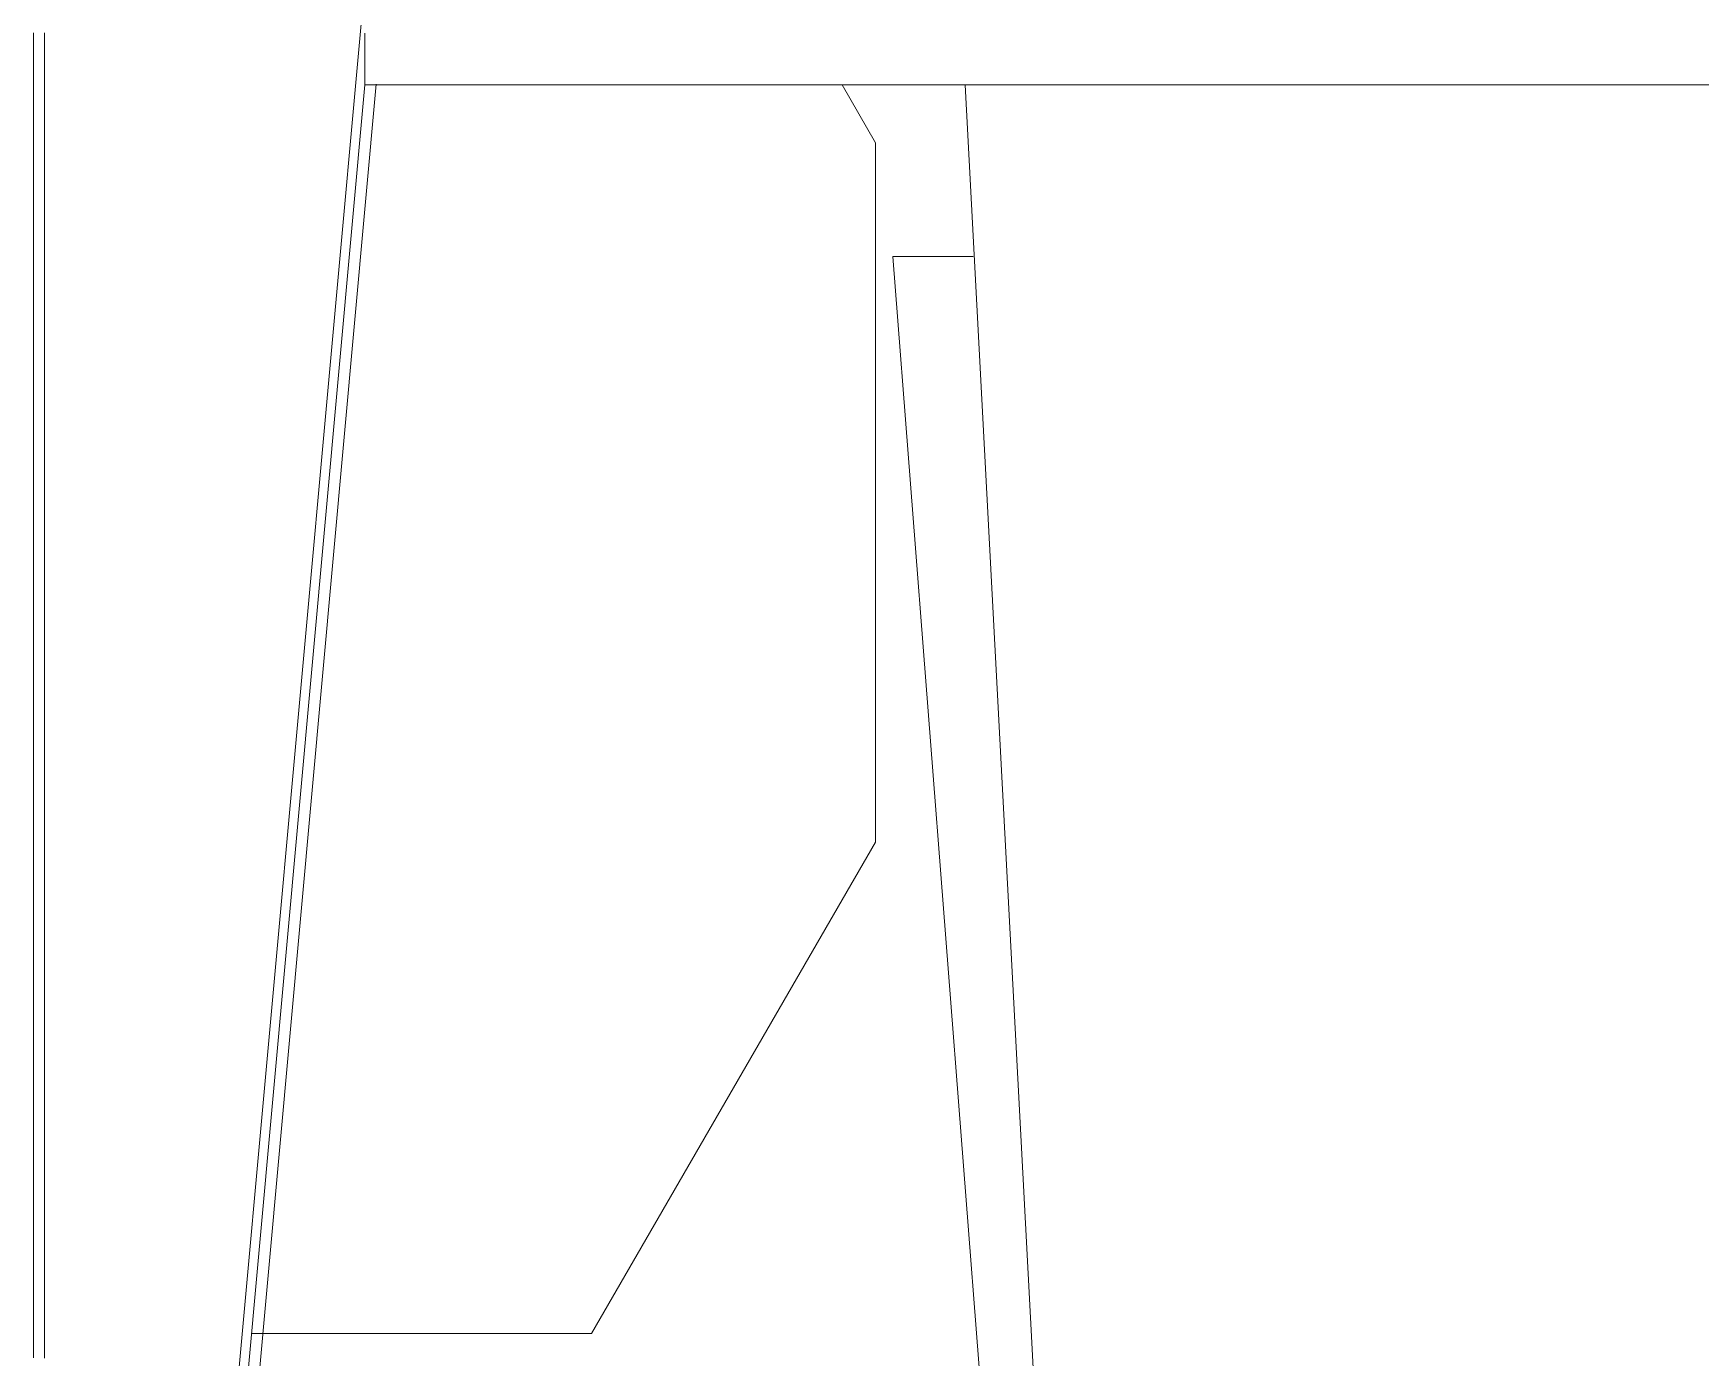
# Model space of a CAD drawing. Extents: x 65572 to 72871, y 30718 to 33858.
# Drawn here: x 67070.59 to 67075.61, y 32289.92 to 32293.91 of the extents above; entities that cross this region are included whole.
import ezdxf

# ---------------------------------------------------------------- set-up
doc = ezdxf.new("R2010")
doc.units = 0
doc.header["$LTSCALE"] = 0.5
doc.header["$MEASUREMENT"] = 0
doc.layers.add('Layout', color=154, linetype='CONTINUOUS', lineweight=5)

msp = doc.modelspace()

# ---------------------------------------------------------------- linework, layer by layer
at = {"layer": 'Layout', "linetype": 'ByBlock'}
for p, q in [((67070.585997, 32283.063442), (67071.586002, 32294.063496)), ((67071.586002, 32293.75496), (67070.585997, 32282.754906)), ((67071.620078, 32293.757581), (67070.620078, 32282.757581)), ((67071.586002, 32293.75496), (67096.613684, 32293.75496)), ((67073.125331, 32293.580362), (67073.024589, 32293.75496)), ((67073.757543, 32286.948725), (67073.395641, 32293.75496)), ((67073.125331, 32291.47299), (67073.125331, 32293.580362)), ((67073.678517, 32286.790672), (67073.178016, 32293.237914)), ((67073.178016, 32293.237914), (67073.419485, 32293.237914)), ((67073.125331, 32291.47299), (67072.269211, 32289.991244)), ((67071.243846, 32289.991244), (67072.269211, 32289.991244))]:
    msp.add_line(p, q, dxfattribs=at)
at = {"layer": 'Layout', "linetype": 'ByBlock', "flags": 128}
for points in [[(67070.585997, 32293.911884), (67070.585997, 32293.905753), (67070.585997, 32293.899621), (67070.585997, 32293.89349), (67070.585997, 32293.887358), (67070.585997, 32293.881227), (67070.585997, 32293.875095), (67070.585997, 32293.868964), (67070.585997, 32293.862832), (67070.585997, 32293.856701), (67070.585997, 32293.85057), (67070.585997, 32293.844438), (67070.585997, 32293.838307), (67070.585997, 32293.832175), (67070.585997, 32293.826044), (67070.585997, 32293.819912), (67070.585997, 32293.813781), (67070.585997, 32293.807649), (67070.585997, 32293.801518), (67070.585997, 32293.795386), (67070.585997, 32293.789255), (67070.585997, 32293.783123), (67070.585997, 32293.776992), (67070.585997, 32293.77086), (67070.585997, 32293.764729), (67070.585997, 32293.758597), (67070.585997, 32293.752466), (67070.585997, 32293.746334), (67070.585997, 32293.740203), (67070.585997, 32293.734071), (67070.585997, 32293.72794), (67070.585997, 32293.721808), (67070.585997, 32293.715677), (67070.585997, 32293.709545), (67070.585997, 32293.703414), (67070.585997, 32293.697282), (67070.585997, 32293.691151), (67070.585997, 32293.685019), (67070.585997, 32293.678888), (67070.585997, 32293.672756), (67070.585997, 32293.666625), (67070.585997, 32293.660493), (67070.585997, 32293.654362), (67070.585997, 32293.64823), (67070.585997, 32293.642099), (67070.585997, 32293.635967), (67070.585997, 32293.629836), (67070.585997, 32293.623704), (67070.585997, 32293.617573), (67070.585997, 32293.611441), (67070.585997, 32293.60531), (67070.585997, 32293.599178), (67070.585997, 32293.593047), (67070.585997, 32293.586915), (67070.585997, 32293.580784), (67070.585997, 32293.574652), (67070.585997, 32293.568521), (67070.585997, 32293.562389), (67070.585997, 32293.556258), (67070.585997, 32293.550126), (67070.585997, 32293.543995), (67070.585997, 32293.537863), (67070.585997, 32293.531732), (67070.585997, 32293.5256), (67070.585997, 32293.519469), (67070.585997, 32293.513338), (67070.585997, 32293.507206), (67070.585997, 32293.501075), (67070.585997, 32293.494943), (67070.585997, 32293.488812), (67070.585997, 32293.48268), (67070.585997, 32293.476549), (67070.585997, 32293.470417), (67070.585997, 32293.464286), (67070.585997, 32293.458154), (67070.585997, 32293.452023), (67070.585997, 32293.445891), (67070.585997, 32293.43976), (67070.585997, 32293.433628), (67070.585997, 32293.427497), (67070.585997, 32293.421365), (67070.585997, 32293.415234), (67070.585997, 32293.409102), (67070.585997, 32293.402971), (67070.585997, 32293.396839), (67070.585997, 32293.390708), (67070.585997, 32293.384576), (67070.585997, 32293.378445), (67070.585997, 32293.372313), (67070.585997, 32293.366182), (67070.585997, 32293.36005), (67070.585997, 32293.353919), (67070.585997, 32293.347787), (67070.585997, 32293.341656), (67070.585997, 32293.335524), (67070.585997, 32293.329393), (67070.585997, 32293.323261), (67070.585997, 32293.31713), (67070.585997, 32293.310998), (67070.585997, 32293.304867), (67070.585997, 32293.298735), (67070.585997, 32293.292604), (67070.585997, 32293.286472), (67070.585997, 32293.280341), (67070.585997, 32293.274209), (67070.585997, 32293.268078), (67070.585997, 32293.261946), (67070.585997, 32293.255815), (67070.585997, 32293.249683), (67070.585997, 32293.243552), (67070.585997, 32293.23742), (67070.585997, 32293.231289), (67070.585997, 32293.225157), (67070.585997, 32293.219026), (67070.585997, 32293.212894), (67070.585997, 32293.206763), (67070.585997, 32293.200631), (67070.585997, 32293.1945), (67070.585997, 32293.188368), (67070.585997, 32293.182237), (67070.585997, 32293.176106), (67070.585997, 32293.169974), (67070.585997, 32293.163843), (67070.585997, 32293.157711), (67070.585997, 32293.15158), (67070.585997, 32293.145448), (67070.585997, 32293.139317), (67070.585997, 32293.133185), (67070.585997, 32293.127054), (67070.585997, 32293.120922), (67070.585997, 32293.114791), (67070.585997, 32293.108659), (67070.585997, 32293.102528), (67070.585997, 32293.096396), (67070.585997, 32293.090265), (67070.585997, 32293.084133), (67070.585997, 32293.078002), (67070.585997, 32293.07187), (67070.585997, 32293.065739), (67070.585997, 32293.059607), (67070.585997, 32293.053476), (67070.585997, 32293.047344), (67070.585997, 32293.041213), (67070.585997, 32293.035081), (67070.585997, 32293.02895), (67070.585997, 32293.022818), (67070.585997, 32293.016687), (67070.585997, 32293.010555), (67070.585997, 32293.004424), (67070.585997, 32292.998292), (67070.585997, 32292.992161), (67070.585997, 32292.986029), (67070.585997, 32292.979898), (67070.585997, 32292.973766), (67070.585997, 32292.967635), (67070.585997, 32292.961503), (67070.585997, 32292.955372), (67070.585997, 32292.94924), (67070.585997, 32292.943109), (67070.585997, 32292.936977), (67070.585997, 32292.930846), (67070.585997, 32292.924714), (67070.585997, 32292.918583), (67070.585997, 32292.912451), (67070.585997, 32292.90632), (67070.585997, 32292.900188), (67070.585997, 32292.894057), (67070.585997, 32292.887925), (67070.585997, 32292.881794), (67070.585997, 32292.875662), (67070.585997, 32292.869531), (67070.585997, 32292.863399), (67070.585997, 32292.857268), (67070.585997, 32292.851136), (67070.585997, 32292.845005), (67070.585997, 32292.838874), (67070.585997, 32292.832742), (67070.585997, 32292.826611), (67070.585997, 32292.820479), (67070.585997, 32292.814348), (67070.585997, 32292.808216), (67070.585997, 32292.802085), (67070.585997, 32292.795953), (67070.585997, 32292.789822), (67070.585997, 32292.78369), (67070.585997, 32292.777559), (67070.585997, 32292.771427), (67070.585997, 32292.765296), (67070.585997, 32292.759164), (67070.585997, 32292.753033), (67070.585997, 32292.746901), (67070.585997, 32292.74077), (67070.585997, 32292.734638), (67070.585997, 32292.728507), (67070.585997, 32292.722375), (67070.585997, 32292.716244), (67070.585997, 32292.710112), (67070.585997, 32292.703981), (67070.585997, 32292.697849), (67070.585997, 32292.691718), (67070.585997, 32292.685586), (67070.585997, 32292.679455), (67070.585997, 32292.673323), (67070.585997, 32292.667192), (67070.585997, 32292.66106), (67070.585997, 32292.654929), (67070.585997, 32292.648797), (67070.585997, 32292.642666), (67070.585997, 32292.636534), (67070.585997, 32292.630403), (67070.585997, 32292.624271), (67070.585997, 32292.61814), (67070.585997, 32292.612008), (67070.585997, 32292.605877), (67070.585997, 32292.599745), (67070.585997, 32292.593614), (67070.585997, 32292.587482), (67070.585997, 32292.581351), (67070.585997, 32292.575219), (67070.585997, 32292.569088), (67070.585997, 32292.562956), (67070.585997, 32292.556825), (67070.585997, 32292.550693), (67070.585997, 32292.544562), (67070.585997, 32292.53843), (67070.585997, 32292.532299), (67070.585997, 32292.526167), (67070.585997, 32292.520036), (67070.585997, 32292.513904), (67070.585997, 32292.507773), (67070.585997, 32292.501641), (67070.585997, 32292.49551), (67070.585997, 32292.489379), (67070.585997, 32292.483247), (67070.585997, 32292.477116), (67070.585997, 32292.470984), (67070.585997, 32292.464853), (67070.585997, 32292.458721), (67070.585997, 32292.45259), (67070.585997, 32292.446458), (67070.585997, 32292.440327), (67070.585997, 32292.434195), (67070.585997, 32292.428064), (67070.585997, 32292.421932), (67070.585997, 32292.415801), (67070.585997, 32292.409669), (67070.585997, 32292.403538), (67070.585997, 32292.397406), (67070.585997, 32292.391275), (67070.585997, 32292.385143), (67070.585997, 32292.379012), (67070.585997, 32292.37288), (67070.585997, 32292.366749), (67070.585997, 32292.360617), (67070.585997, 32292.354486), (67070.585997, 32292.348354), (67070.585997, 32292.342223), (67070.585997, 32292.336091), (67070.585997, 32292.32996), (67070.585997, 32292.323828), (67070.585997, 32292.317697), (67070.585997, 32292.311565), (67070.585997, 32292.305434), (67070.585997, 32292.299302), (67070.585997, 32292.293171), (67070.585997, 32292.287039), (67070.585997, 32292.280908), (67070.585997, 32292.274776), (67070.585997, 32292.268645), (67070.585997, 32292.262513), (67070.585997, 32292.256382), (67070.585997, 32292.25025), (67070.585997, 32292.244119), (67070.585997, 32292.237987), (67070.585997, 32292.231856), (67070.585997, 32292.225724), (67070.585997, 32292.219593), (67070.585997, 32292.213461), (67070.585997, 32292.20733), (67070.585997, 32292.201198), (67070.585997, 32292.195067), (67070.585997, 32292.188935), (67070.585997, 32292.182804), (67070.585997, 32292.176672), (67070.585997, 32292.170541), (67070.585997, 32292.164409), (67070.585997, 32292.158278), (67070.585997, 32292.152147), (67070.585997, 32292.146015), (67070.585997, 32292.139884), (67070.585997, 32292.133752), (67070.585997, 32292.127621), (67070.585997, 32292.121489), (67070.585997, 32292.115358), (67070.585997, 32292.109226), (67070.585997, 32292.103095), (67070.585997, 32292.096963), (67070.585997, 32292.090832), (67070.585997, 32292.0847), (67070.585997, 32292.078876), (67070.585997, 32292.073052), (67070.585997, 32292.067228), (67070.585997, 32292.061404), (67070.585997, 32292.05558), (67070.585997, 32292.049756), (67070.585997, 32292.043932), (67070.585997, 32292.038108), (67070.585997, 32292.032284), (67070.585997, 32292.02646), (67070.585997, 32292.020636), (67070.585997, 32292.014812), (67070.585997, 32292.008988), (67070.585997, 32292.003164), (67070.585997, 32291.99734), (67070.585997, 32291.991516), (67070.585997, 32291.985692), (67070.585997, 32291.979868), (67070.585997, 32291.974044), (67070.585997, 32291.968219), (67070.585997, 32291.962395), (67070.585997, 32291.956571), (67070.585997, 32291.950747), (67070.585997, 32291.944923), (67070.585997, 32291.939099), (67070.585997, 32291.933275), (67070.585997, 32291.927451), (67070.585997, 32291.921627), (67070.585997, 32291.915803), (67070.585997, 32291.909979), (67070.585997, 32291.904155), (67070.585997, 32291.898331), (67070.585997, 32291.892507), (67070.585997, 32291.886683), (67070.585997, 32291.880859), (67070.585997, 32291.875035), (67070.585997, 32291.869211), (67070.585997, 32291.863387), (67070.585997, 32291.857563), (67070.585997, 32291.851739), (67070.585997, 32291.845915), (67070.585997, 32291.840091), (67070.585997, 32291.834267), (67070.585997, 32291.828443), (67070.585997, 32291.822619), (67070.585997, 32291.816795), (67070.585997, 32291.810971), (67070.585997, 32291.805147), (67070.585997, 32291.799323), (67070.585997, 32291.793498), (67070.585997, 32291.787674), (67070.585997, 32291.78185), (67070.585997, 32291.776026), (67070.585997, 32291.770202), (67070.585997, 32291.764378), (67070.585997, 32291.758554), (67070.585997, 32291.75273), (67070.585997, 32291.746906), (67070.585997, 32291.741082), (67070.585997, 32291.735258), (67070.585997, 32291.729434), (67070.585997, 32291.72361), (67070.585997, 32291.717786), (67070.585997, 32291.711962), (67070.585997, 32291.706138), (67070.585997, 32291.700314), (67070.585997, 32291.69449), (67070.585997, 32291.688666), (67070.585997, 32291.682842), (67070.585997, 32291.677018), (67070.585997, 32291.671194), (67070.585997, 32291.66537), (67070.585997, 32291.659546), (67070.585997, 32291.653722), (67070.585997, 32291.647898), (67070.585997, 32291.642074), (67070.585997, 32291.63625), (67070.585997, 32291.630426), (67070.585997, 32291.624602), (67070.585997, 32291.618778), (67070.585997, 32291.612953), (67070.585997, 32291.607129), (67070.585997, 32291.601305), (67070.585997, 32291.595481), (67070.585997, 32291.589657), (67070.585997, 32291.583833), (67070.585997, 32291.578009), (67070.585997, 32291.572185), (67070.585997, 32291.566361), (67070.585997, 32291.560537), (67070.585997, 32291.554713), (67070.585997, 32291.548889), (67070.585997, 32291.543065), (67070.585997, 32291.537241), (67070.585997, 32291.531417), (67070.585997, 32291.525593), (67070.585997, 32291.519769), (67070.585997, 32291.513945), (67070.585997, 32291.508121), (67070.585997, 32291.502297), (67070.585997, 32291.496473), (67070.585997, 32291.490649), (67070.585997, 32291.484825), (67070.585997, 32291.479001), (67070.585997, 32291.473177), (67070.585997, 32291.467353), (67070.585997, 32291.461529), (67070.585997, 32291.455705), (67070.585997, 32291.449881), (67070.585997, 32291.444057), (67070.585997, 32291.438233), (67070.585997, 32291.432408), (67070.585997, 32291.426584), (67070.585997, 32291.42076), (67070.585997, 32291.414936), (67070.585997, 32291.409112), (67070.585997, 32291.403288), (67070.585997, 32291.397464), (67070.585997, 32291.39164), (67070.585997, 32291.385816), (67070.585997, 32291.379992), (67070.585997, 32291.374168), (67070.585997, 32291.368344), (67070.585997, 32291.36252), (67070.585997, 32291.356696), (67070.585997, 32291.350872), (67070.585997, 32291.345048), (67070.585997, 32291.339224), (67070.585997, 32291.3334), (67070.585997, 32291.327576), (67070.585997, 32291.321752), (67070.585997, 32291.315928), (67070.585997, 32291.310104), (67070.585997, 32291.30428), (67070.585997, 32291.298456), (67070.585997, 32291.292632), (67070.585997, 32291.286808), (67070.585997, 32291.280984), (67070.585997, 32291.27516), (67070.585997, 32291.269336), (67070.585997, 32291.263512), (67070.585997, 32291.257688), (67070.585997, 32291.251863), (67070.585997, 32291.246039), (67070.585997, 32291.240215), (67070.585997, 32291.234391), (67070.585997, 32291.228567), (67070.585997, 32291.222743), (67070.585997, 32291.216919), (67070.585997, 32291.211095), (67070.585997, 32291.205271), (67070.585997, 32291.199447), (67070.585997, 32291.193623), (67070.585997, 32291.187799), (67070.585997, 32291.181975), (67070.585997, 32291.176151), (67070.585997, 32291.170327), (67070.585997, 32291.164503), (67070.585997, 32291.158679), (67070.585997, 32291.152855), (67070.585997, 32291.147031), (67070.585997, 32291.141207), (67070.585997, 32291.135383), (67070.585997, 32291.129559), (67070.585997, 32291.123735), (67070.585997, 32291.117911), (67070.585997, 32291.112087), (67070.585997, 32291.106263), (67070.585997, 32291.100439), (67070.585997, 32291.094615), (67070.585997, 32291.088791), (67070.585997, 32291.082967), (67070.585997, 32291.077143), (67070.585997, 32291.071318), (67070.585997, 32291.065494), (67070.585997, 32291.05967), (67070.585997, 32291.053846), (67070.585997, 32291.048022), (67070.585997, 32291.042198), (67070.585997, 32291.036374), (67070.585997, 32291.03055), (67070.585997, 32291.024726), (67070.585997, 32291.018902), (67070.585997, 32291.013078), (67070.585997, 32291.007254), (67070.585997, 32291.00143), (67070.585997, 32290.995606), (67070.585997, 32290.989782), (67070.585997, 32290.983958), (67070.585997, 32290.978134), (67070.585997, 32290.97231), (67070.585997, 32290.966486), (67070.585997, 32290.960662), (67070.585997, 32290.954838), (67070.585997, 32290.949014), (67070.585997, 32290.94319), (67070.585997, 32290.937366), (67070.585997, 32290.931542), (67070.585997, 32290.925718), (67070.585997, 32290.919894), (67070.585997, 32290.91407), (67070.585997, 32290.908246), (67070.585997, 32290.902422), (67070.585997, 32290.896598), (67070.585997, 32290.890773), (67070.585997, 32290.884949), (67070.585997, 32290.879125), (67070.585997, 32290.873301), (67070.585997, 32290.867477), (67070.585997, 32290.861653), (67070.585997, 32290.855829), (67070.585997, 32290.850005), (67070.585997, 32290.844181), (67070.585997, 32290.838357), (67070.585997, 32290.832533), (67070.585997, 32290.826709), (67070.585997, 32290.820885), (67070.585997, 32290.815061), (67070.585997, 32290.809237), (67070.585997, 32290.803413), (67070.585997, 32290.797589), (67070.585997, 32290.791765), (67070.585997, 32290.785941), (67070.585997, 32290.780117), (67070.585997, 32290.774293), (67070.585997, 32290.768469), (67070.585997, 32290.762645), (67070.585997, 32290.756821), (67070.585997, 32290.750997), (67070.585997, 32290.745173), (67070.585997, 32290.739349), (67070.585997, 32290.733525), (67070.585997, 32290.727701), (67070.585997, 32290.721877), (67070.585997, 32290.716053), (67070.585997, 32290.710228), (67070.585997, 32290.704404), (67070.585997, 32290.69858), (67070.585997, 32290.692756), (67070.585997, 32290.686932), (67070.585997, 32290.681108), (67070.585997, 32290.675284), (67070.585997, 32290.66946), (67070.585997, 32290.663636), (67070.585997, 32290.657812), (67070.585997, 32290.651988), (67070.585997, 32290.646164), (67070.585997, 32290.64034), (67070.585997, 32290.634516), (67070.585997, 32290.628692), (67070.585997, 32290.622868), (67070.585997, 32290.617044), (67070.585997, 32290.61122), (67070.585997, 32290.605396), (67070.585997, 32290.599572), (67070.585997, 32290.593748), (67070.585997, 32290.587924), (67070.585997, 32290.5821), (67070.585997, 32290.576276), (67070.585997, 32290.570452), (67070.585997, 32290.564628), (67070.585997, 32290.558804), (67070.585997, 32290.55298), (67070.585997, 32290.547156), (67070.585997, 32290.541332), (67070.585997, 32290.535507), (67070.585997, 32290.529683), (67070.585997, 32290.523859), (67070.585997, 32290.518035), (67070.585997, 32290.512211), (67070.585997, 32290.506387), (67070.585997, 32290.500563), (67070.585997, 32290.494739), (67070.585997, 32290.488915), (67070.585997, 32290.483091), (67070.585997, 32290.477267), (67070.585997, 32290.471443), (67070.585997, 32290.465619), (67070.585997, 32290.459795), (67070.585997, 32290.453971), (67070.585997, 32290.448147), (67070.585997, 32290.442323), (67070.585997, 32290.436499), (67070.585997, 32290.430675), (67070.585997, 32290.424851), (67070.585997, 32290.419027), (67070.585997, 32290.413203), (67070.585997, 32290.407379), (67070.585997, 32290.401555), (67070.585997, 32290.395731), (67070.585997, 32290.389907), (67070.585997, 32290.384083), (67070.585997, 32290.378259), (67070.585997, 32290.372435), (67070.585997, 32290.366611), (67070.585997, 32290.360787), (67070.585997, 32290.354962), (67070.585997, 32290.349138), (67070.585997, 32290.343314), (67070.585997, 32290.33749), (67070.585997, 32290.331666), (67070.585997, 32290.325842), (67070.585997, 32290.320018), (67070.585997, 32290.314194), (67070.585997, 32290.30837), (67070.585997, 32290.302546), (67070.585997, 32290.296722), (67070.585997, 32290.290898), (67070.585997, 32290.285074), (67070.585997, 32290.27925), (67070.585997, 32290.273426), (67070.585997, 32290.267602), (67070.585997, 32290.261778), (67070.585997, 32290.255954), (67070.585997, 32290.25013), (67070.585997, 32290.244306), (67070.585997, 32290.238482), (67070.585997, 32290.232658), (67070.585997, 32290.226834), (67070.585997, 32290.22101), (67070.585997, 32290.215186), (67070.585997, 32290.209362), (67070.585997, 32290.203538), (67070.585997, 32290.197714), (67070.585997, 32290.19189), (67070.585997, 32290.186066), (67070.585997, 32290.180242), (67070.585997, 32290.174417), (67070.585997, 32290.168593), (67070.585997, 32290.162769), (67070.585997, 32290.156945), (67070.585997, 32290.151121), (67070.585997, 32290.145297), (67070.585997, 32290.139473), (67070.585997, 32290.133649), (67070.585997, 32290.127825), (67070.585997, 32290.122001), (67070.585997, 32290.116177), (67070.585997, 32290.110353), (67070.585997, 32290.104529), (67070.585997, 32290.098705), (67070.585997, 32290.092881), (67070.585997, 32290.087057), (67070.585997, 32290.081233), (67070.585997, 32290.075409), (67070.585997, 32290.069585), (67070.585997, 32290.063761), (67070.585997, 32290.057937), (67070.585997, 32290.052113), (67070.585997, 32290.046289), (67070.585997, 32290.040465), (67070.585997, 32290.034641), (67070.585997, 32290.028817), (67070.585997, 32290.022993), (67070.585997, 32290.017169), (67070.585997, 32290.011345), (67070.585997, 32290.005521), (67070.585997, 32289.999697), (67070.585997, 32289.993872), (67070.585997, 32289.988048), (67070.585997, 32289.982224), (67070.585997, 32289.9764), (67070.585997, 32289.970576), (67070.585997, 32289.964752), (67070.585997, 32289.958928), (67070.585997, 32289.953104), (67070.585997, 32289.94728), (67070.585997, 32289.941456), (67070.585997, 32289.935632), (67070.585997, 32289.929808), (67070.585997, 32289.923984), (67070.585997, 32289.91816)], [(67071.586002, 32293.911215), (67071.586002, 32293.907932), (67071.586002, 32293.904648), (67071.586002, 32293.901365), (67071.586002, 32293.898082), (67071.586002, 32293.894798), (67071.586002, 32293.891515), (67071.586002, 32293.888232), (67071.586002, 32293.884948), (67071.586002, 32293.881665), (67071.586002, 32293.878382), (67071.586002, 32293.875098), (67071.586002, 32293.871815), (67071.586002, 32293.868532), (67071.586002, 32293.865248), (67071.586002, 32293.861965), (67071.586002, 32293.858682), (67071.586002, 32293.855398), (67071.586002, 32293.852826), (67071.586002, 32293.850788), (67071.586002, 32293.84875), (67071.586002, 32293.846712), (67071.586002, 32293.844673), (67071.586002, 32293.842635), (67071.586002, 32293.840597), (67071.586002, 32293.838559), (67071.586002, 32293.83652), (67071.586002, 32293.834482), (67071.586002, 32293.832444), (67071.586002, 32293.830406), (67071.586002, 32293.828367), (67071.586002, 32293.826329), (67071.586002, 32293.824291), (67071.586002, 32293.822253), (67071.586002, 32293.820214), (67071.586002, 32293.818176), (67071.586002, 32293.816138), (67071.586002, 32293.8141), (67071.586002, 32293.812061), (67071.586002, 32293.810023), (67071.586002, 32293.807985), (67071.586002, 32293.805947), (67071.586002, 32293.803908), (67071.586002, 32293.80187), (67071.586002, 32293.799832), (67071.586002, 32293.797794), (67071.586002, 32293.795755), (67071.586002, 32293.793717), (67071.586002, 32293.791679), (67071.586002, 32293.789641), (67071.586002, 32293.787602), (67071.586002, 32293.785564), (67071.586002, 32293.783526), (67071.586002, 32293.781488), (67071.586002, 32293.779834), (67071.586002, 32293.779143), (67071.586002, 32293.778452), (67071.586002, 32293.777761), (67071.586002, 32293.77707), (67071.586002, 32293.776379), (67071.586002, 32293.775689), (67071.586002, 32293.774998), (67071.586002, 32293.774307), (67071.586002, 32293.773616), (67071.586002, 32293.772925), (67071.586002, 32293.772234), (67071.586002, 32293.771543), (67071.586002, 32293.770852), (67071.586002, 32293.770161), (67071.586002, 32293.76947), (67071.586002, 32293.768779), (67071.586002, 32293.768088), (67071.586002, 32293.767397), (67071.586002, 32293.766706), (67071.586002, 32293.766015), (67071.586002, 32293.765324), (67071.586002, 32293.764633), (67071.586002, 32293.763942), (67071.586002, 32293.763251), (67071.586002, 32293.76256), (67071.586002, 32293.761869), (67071.586002, 32293.761178), (67071.586002, 32293.760487), (67071.586002, 32293.759796), (67071.586002, 32293.759105), (67071.586002, 32293.758414), (67071.586002, 32293.757723), (67071.586002, 32293.757032), (67071.586002, 32293.756341), (67071.586002, 32293.75565), (67071.586002, 32293.75496)]]:
    msp.add_lwpolyline(points, dxfattribs=at)
at = {"layer": 'Layout', "linetype": 'ByBlock'}
msp.add_lwpolyline([(67070.620078, 32293.912394), (67070.620078, 32293.906225), (67070.620078, 32293.900056), (67070.620078, 32293.893887), (67070.620078, 32293.887717), (67070.620078, 32293.881548), (67070.620078, 32293.875379), (67070.620078, 32293.86921), (67070.620078, 32293.86304), (67070.620078, 32293.856871), (67070.620078, 32293.850702), (67070.620078, 32293.844533), (67070.620078, 32293.838363), (67070.620078, 32293.832194), (67070.620078, 32293.826025), (67070.620078, 32293.819856), (67070.620078, 32293.813686), (67070.620078, 32293.807517), (67070.620078, 32293.801348), (67070.620078, 32293.795179), (67070.620078, 32293.789009), (67070.620078, 32293.78284), (67070.620078, 32293.776671), (67070.620078, 32293.770502), (67070.620078, 32293.764332), (67070.620078, 32293.758163), (67070.620078, 32293.751994), (67070.620078, 32293.745825), (67070.620078, 32293.739655), (67070.620078, 32293.733486), (67070.620078, 32293.727317), (67070.620078, 32293.721148), (67070.620078, 32293.714978), (67070.620078, 32293.708809), (67070.620078, 32293.70264), (67070.620078, 32293.696471), (67070.620078, 32293.690302), (67070.620078, 32293.684132), (67070.620078, 32293.677963), (67070.620078, 32293.671794), (67070.620078, 32293.665625), (67070.620078, 32293.659455), (67070.620078, 32293.653286), (67070.620078, 32293.647117), (67070.620078, 32293.640948), (67070.620078, 32293.634778), (67070.620078, 32293.628609), (67070.620078, 32293.62244), (67070.620078, 32293.616271), (67070.620078, 32293.610101), (67070.620078, 32293.603932), (67070.620078, 32293.597763), (67070.620078, 32293.591594), (67070.620078, 32293.585424), (67070.620078, 32293.579255), (67070.620078, 32293.573086), (67070.620078, 32293.566917), (67070.620078, 32293.560747), (67070.620078, 32293.554578), (67070.620078, 32293.548409), (67070.620078, 32293.54224), (67070.620078, 32293.53607), (67070.620078, 32293.529901), (67070.620078, 32293.523732), (67070.620078, 32293.517563), (67070.620078, 32293.511393), (67070.620078, 32293.505224), (67070.620078, 32293.499055), (67070.620078, 32293.492886), (67070.620078, 32293.486716), (67070.620078, 32293.480547), (67070.620078, 32293.474378), (67070.620078, 32293.468209), (67070.620078, 32293.462039), (67070.620078, 32293.45587), (67070.620078, 32293.449701), (67070.620078, 32293.443532), (67070.620078, 32293.437362), (67070.620078, 32293.431193), (67070.620078, 32293.425024), (67070.620078, 32293.418855), (67070.620078, 32293.412702), (67070.620078, 32293.40661), (67070.620078, 32293.400519), (67070.620078, 32293.394427), (67070.620078, 32293.388335), (67070.620078, 32293.382244), (67070.620078, 32293.376152), (67070.620078, 32293.37006), (67070.620078, 32293.363969), (67070.620078, 32293.357877), (67070.620078, 32293.351785), (67070.620078, 32293.345694), (67070.620078, 32293.339602), (67070.620078, 32293.33351), (67070.620078, 32293.327419), (67070.620078, 32293.321327), (67070.620078, 32293.315235), (67070.620078, 32293.309144), (67070.620078, 32293.303052), (67070.620078, 32293.29696), (67070.620078, 32293.290869), (67070.620078, 32293.284777), (67070.620078, 32293.278685), (67070.620078, 32293.272594), (67070.620078, 32293.266502), (67070.620078, 32293.26041), (67070.620078, 32293.254319), (67070.620078, 32293.248227), (67070.620078, 32293.242135), (67070.620078, 32293.236044), (67070.620078, 32293.229952), (67070.620078, 32293.22386), (67070.620078, 32293.217769), (67070.620078, 32293.211677), (67070.620078, 32293.205585), (67070.620078, 32293.199494), (67070.620078, 32293.193402), (67070.620078, 32293.18731), (67070.620078, 32293.181219), (67070.620078, 32293.175127), (67070.620078, 32293.169035), (67070.620078, 32293.162944), (67070.620078, 32293.156852), (67070.620078, 32293.15076), (67070.620078, 32293.144669), (67070.620078, 32293.138577), (67070.620078, 32293.132485), (67070.620078, 32293.126394), (67070.620078, 32293.120302), (67070.620078, 32293.11421), (67070.620078, 32293.108119), (67070.620078, 32293.102027), (67070.620078, 32293.095935), (67070.620078, 32293.089844), (67070.620078, 32293.083752), (67070.620078, 32293.077661), (67070.620078, 32293.071569), (67070.620078, 32293.065477), (67070.620078, 32293.059386), (67070.620078, 32293.053294), (67070.620078, 32293.047202), (67070.620078, 32293.041111), (67070.620078, 32293.035019), (67070.620078, 32293.028927), (67070.620078, 32293.022836), (67070.620078, 32293.016744), (67070.620078, 32293.010652), (67070.620078, 32293.004561), (67070.620078, 32292.998469), (67070.620078, 32292.992377), (67070.620078, 32292.986286), (67070.620078, 32292.980194), (67070.620078, 32292.974102), (67070.620078, 32292.968011), (67070.620078, 32292.961919), (67070.620078, 32292.955827), (67070.620078, 32292.949736), (67070.620078, 32292.943644), (67070.620078, 32292.937552), (67070.620078, 32292.931461), (67070.620078, 32292.925369), (67070.620078, 32292.919277), (67070.620078, 32292.913186), (67070.620078, 32292.907094), (67070.620078, 32292.901002), (67070.620078, 32292.894911), (67070.620078, 32292.888819), (67070.620078, 32292.882727), (67070.620078, 32292.876636), (67070.620078, 32292.870544), (67070.620078, 32292.864452), (67070.620078, 32292.858361), (67070.620078, 32292.852269), (67070.620078, 32292.846177), (67070.620078, 32292.840086), (67070.620078, 32292.833994), (67070.620078, 32292.827902), (67070.620078, 32292.821811), (67070.620078, 32292.815719), (67070.620078, 32292.809627), (67070.620078, 32292.803536), (67070.620078, 32292.797444), (67070.620078, 32292.791352), (67070.620078, 32292.785261), (67070.620078, 32292.779169), (67070.620078, 32292.773077), (67070.620078, 32292.766986), (67070.620078, 32292.760894), (67070.620078, 32292.754802), (67070.620078, 32292.748711), (67070.620078, 32292.742619), (67070.620078, 32292.736527), (67070.620078, 32292.730436), (67070.620078, 32292.724344), (67070.620078, 32292.718252), (67070.620078, 32292.712161), (67070.620078, 32292.706069), (67070.620078, 32292.699977), (67070.620078, 32292.693886), (67070.620078, 32292.687794), (67070.620078, 32292.681702), (67070.620078, 32292.675611), (67070.620078, 32292.669519), (67070.620078, 32292.663427), (67070.620078, 32292.657336), (67070.620078, 32292.651244), (67070.620078, 32292.645152), (67070.620078, 32292.639061), (67070.620078, 32292.632969), (67070.620078, 32292.626877), (67070.620078, 32292.620786), (67070.620078, 32292.614694), (67070.620078, 32292.608602), (67070.620078, 32292.602511), (67070.620078, 32292.596419), (67070.620078, 32292.590327), (67070.620078, 32292.584236), (67070.620078, 32292.578144), (67070.620078, 32292.572052), (67070.620078, 32292.565961), (67070.620078, 32292.559869), (67070.620078, 32292.553777), (67070.620078, 32292.547686), (67070.620078, 32292.541594), (67070.620078, 32292.535502), (67070.620078, 32292.529411), (67070.620078, 32292.523319), (67070.620078, 32292.517227), (67070.620078, 32292.511136), (67070.620078, 32292.505044), (67070.620078, 32292.498952), (67070.620078, 32292.492861), (67070.620078, 32292.486769), (67070.620078, 32292.480677), (67070.620078, 32292.474586), (67070.620078, 32292.468494), (67070.620078, 32292.462402), (67070.620078, 32292.456311), (67070.620078, 32292.450219), (67070.620078, 32292.444127), (67070.620078, 32292.438036), (67070.620078, 32292.431944), (67070.620078, 32292.425852), (67070.620078, 32292.419761), (67070.620078, 32292.413669), (67070.620078, 32292.407577), (67070.620078, 32292.401486), (67070.620078, 32292.395394), (67070.620078, 32292.389302), (67070.620078, 32292.383211), (67070.620078, 32292.377119), (67070.620078, 32292.371027), (67070.620078, 32292.364936), (67070.620078, 32292.358844), (67070.620078, 32292.352752), (67070.620078, 32292.346661), (67070.620078, 32292.340569), (67070.620078, 32292.334477), (67070.620078, 32292.328386), (67070.620078, 32292.322294), (67070.620078, 32292.316202), (67070.620078, 32292.310111), (67070.620078, 32292.304019), (67070.620078, 32292.297927), (67070.620078, 32292.291836), (67070.620078, 32292.285744), (67070.620078, 32292.279652), (67070.620078, 32292.273561), (67070.620078, 32292.267469), (67070.620078, 32292.261377), (67070.620078, 32292.255286), (67070.620078, 32292.249194), (67070.620078, 32292.243102), (67070.620078, 32292.237011), (67070.620078, 32292.230919), (67070.620078, 32292.224827), (67070.620078, 32292.218736), (67070.620078, 32292.212644), (67070.620078, 32292.206552), (67070.620078, 32292.200461), (67070.620078, 32292.194369), (67070.620078, 32292.188277), (67070.620078, 32292.182186), (67070.620078, 32292.176094), (67070.620078, 32292.170002), (67070.620078, 32292.163911), (67070.620078, 32292.157819), (67070.620078, 32292.151728), (67070.620078, 32292.145636), (67070.620078, 32292.139544), (67070.620078, 32292.133453), (67070.620078, 32292.127361), (67070.620078, 32292.121269), (67070.620078, 32292.115178), (67070.620078, 32292.109086), (67070.620078, 32292.102994), (67070.620078, 32292.096903), (67070.620078, 32292.090811), (67070.620078, 32292.084785), (67070.620078, 32292.078848), (67070.620078, 32292.07291), (67070.620078, 32292.066973), (67070.620078, 32292.061035), (67070.620078, 32292.055098), (67070.620078, 32292.04916), (67070.620078, 32292.043223), (67070.620078, 32292.037285), (67070.620078, 32292.031348), (67070.620078, 32292.025411), (67070.620078, 32292.019473), (67070.620078, 32292.013536), (67070.620078, 32292.007598), (67070.620078, 32292.001661), (67070.620078, 32291.995723), (67070.620078, 32291.989786), (67070.620078, 32291.983848), (67070.620078, 32291.977911), (67070.620078, 32291.971973), (67070.620078, 32291.966036), (67070.620078, 32291.960098), (67070.620078, 32291.954161), (67070.620078, 32291.948223), (67070.620078, 32291.942286), (67070.620078, 32291.936348), (67070.620078, 32291.930411), (67070.620078, 32291.924473), (67070.620078, 32291.918536), (67070.620078, 32291.912598), (67070.620078, 32291.906661), (67070.620078, 32291.900724), (67070.620078, 32291.894786), (67070.620078, 32291.888849), (67070.620078, 32291.882911), (67070.620078, 32291.876974), (67070.620078, 32291.871036), (67070.620078, 32291.865099), (67070.620078, 32291.859161), (67070.620078, 32291.853224), (67070.620078, 32291.847286), (67070.620078, 32291.841349), (67070.620078, 32291.835411), (67070.620078, 32291.829474), (67070.620078, 32291.823536), (67070.620078, 32291.817599), (67070.620078, 32291.811661), (67070.620078, 32291.805724), (67070.620078, 32291.799786), (67070.620078, 32291.793849), (67070.620078, 32291.787911), (67070.620078, 32291.781974), (67070.620078, 32291.776037), (67070.620078, 32291.770099), (67070.620078, 32291.764162), (67070.620078, 32291.758224), (67070.620078, 32291.752287), (67070.620078, 32291.746349), (67070.620078, 32291.740412), (67070.620078, 32291.734474), (67070.620078, 32291.728537), (67070.620078, 32291.722599), (67070.620078, 32291.716662), (67070.620078, 32291.710724), (67070.620078, 32291.704787), (67070.620078, 32291.698849), (67070.620078, 32291.692912), (67070.620078, 32291.686974), (67070.620078, 32291.681037), (67070.620078, 32291.675099), (67070.620078, 32291.669162), (67070.620078, 32291.663224), (67070.620078, 32291.657287), (67070.620078, 32291.65135), (67070.620078, 32291.645412), (67070.620078, 32291.639475), (67070.620078, 32291.633537), (67070.620078, 32291.6276), (67070.620078, 32291.621662), (67070.620078, 32291.615725), (67070.620078, 32291.609787), (67070.620078, 32291.60385), (67070.620078, 32291.597912), (67070.620078, 32291.591975), (67070.620078, 32291.586037), (67070.620078, 32291.5801), (67070.620078, 32291.574162), (67070.620078, 32291.568225), (67070.620078, 32291.562287), (67070.620078, 32291.55635), (67070.620078, 32291.550412), (67070.620078, 32291.544475), (67070.620078, 32291.538537), (67070.620078, 32291.5326), (67070.620078, 32291.526662), (67070.620078, 32291.520725), (67070.620078, 32291.514788), (67070.620078, 32291.50885), (67070.620078, 32291.502913), (67070.620078, 32291.496975), (67070.620078, 32291.491038), (67070.620078, 32291.4851), (67070.620078, 32291.479163), (67070.620078, 32291.473225), (67070.620078, 32291.467288), (67070.620078, 32291.46135), (67070.620078, 32291.455413), (67070.620078, 32291.449475), (67070.620078, 32291.443538), (67070.620078, 32291.4376), (67070.620078, 32291.431663), (67070.620078, 32291.425725), (67070.620078, 32291.419788), (67070.620078, 32291.41385), (67070.620078, 32291.407913), (67070.620078, 32291.401975), (67070.620078, 32291.396038), (67070.620078, 32291.390101), (67070.620078, 32291.384163), (67070.620078, 32291.378226), (67070.620078, 32291.372288), (67070.620078, 32291.366351), (67070.620078, 32291.360413), (67070.620078, 32291.354476), (67070.620078, 32291.348538), (67070.620078, 32291.342601), (67070.620078, 32291.336663), (67070.620078, 32291.330726), (67070.620078, 32291.324788), (67070.620078, 32291.318851), (67070.620078, 32291.312913), (67070.620078, 32291.306976), (67070.620078, 32291.301038), (67070.620078, 32291.295101), (67070.620078, 32291.289163), (67070.620078, 32291.283226), (67070.620078, 32291.277288), (67070.620078, 32291.271351), (67070.620078, 32291.265414), (67070.620078, 32291.259476), (67070.620078, 32291.253539), (67070.620078, 32291.247601), (67070.620078, 32291.241664), (67070.620078, 32291.235726), (67070.620078, 32291.229789), (67070.620078, 32291.223851), (67070.620078, 32291.217914), (67070.620078, 32291.211976), (67070.620078, 32291.206039), (67070.620078, 32291.200101), (67070.620078, 32291.194164), (67070.620078, 32291.188226), (67070.620078, 32291.182289), (67070.620078, 32291.176351), (67070.620078, 32291.170414), (67070.620078, 32291.164476), (67070.620078, 32291.158539), (67070.620078, 32291.152601), (67070.620078, 32291.146664), (67070.620078, 32291.140727), (67070.620078, 32291.134789), (67070.620078, 32291.128852), (67070.620078, 32291.122914), (67070.620078, 32291.116977), (67070.620078, 32291.111039), (67070.620078, 32291.105102), (67070.620078, 32291.099164), (67070.620078, 32291.093227), (67070.620078, 32291.087289), (67070.620078, 32291.081352), (67070.620078, 32291.075414), (67070.620078, 32291.069477), (67070.620078, 32291.063539), (67070.620078, 32291.057602), (67070.620078, 32291.051664), (67070.620078, 32291.045727), (67070.620078, 32291.039789), (67070.620078, 32291.033852), (67070.620078, 32291.027914), (67070.620078, 32291.021977), (67070.620078, 32291.01604), (67070.620078, 32291.010102), (67070.620078, 32291.004165), (67070.620078, 32290.998227), (67070.620078, 32290.99229), (67070.620078, 32290.986352), (67070.620078, 32290.980415), (67070.620078, 32290.974477), (67070.620078, 32290.96854), (67070.620078, 32290.962602), (67070.620078, 32290.956665), (67070.620078, 32290.950727), (67070.620078, 32290.94479), (67070.620078, 32290.938852), (67070.620078, 32290.932915), (67070.620078, 32290.926977), (67070.620078, 32290.92104), (67070.620078, 32290.915102), (67070.620078, 32290.909165), (67070.620078, 32290.903227), (67070.620078, 32290.89729), (67070.620078, 32290.891353), (67070.620078, 32290.885415), (67070.620078, 32290.879478), (67070.620078, 32290.87354), (67070.620078, 32290.867603), (67070.620078, 32290.861665), (67070.620078, 32290.855728), (67070.620078, 32290.84979), (67070.620078, 32290.843853), (67070.620078, 32290.837915), (67070.620078, 32290.831978), (67070.620078, 32290.82604), (67070.620078, 32290.820103), (67070.620078, 32290.814165), (67070.620078, 32290.808228), (67070.620078, 32290.80229), (67070.620078, 32290.796353), (67070.620078, 32290.790563), (67070.620078, 32290.784854), (67070.620078, 32290.779145), (67070.620078, 32290.773437), (67070.620078, 32290.767728), (67070.620078, 32290.762019), (67070.620078, 32290.756311), (67070.620078, 32290.750602), (67070.620078, 32290.744894), (67070.620078, 32290.739185), (67070.620078, 32290.733476), (67070.620078, 32290.727768), (67070.620078, 32290.722059), (67070.620078, 32290.71635), (67070.620078, 32290.710642), (67070.620078, 32290.704933), (67070.620078, 32290.699225), (67070.620078, 32290.693516), (67070.620078, 32290.687807), (67070.620078, 32290.682099), (67070.620078, 32290.67639), (67070.620078, 32290.670682), (67070.620078, 32290.664973), (67070.620078, 32290.659264), (67070.620078, 32290.653556), (67070.620078, 32290.647847), (67070.620078, 32290.642138), (67070.620078, 32290.63643), (67070.620078, 32290.630721), (67070.620078, 32290.625013), (67070.620078, 32290.619304), (67070.620078, 32290.613595), (67070.620078, 32290.607887), (67070.620078, 32290.602178), (67070.620078, 32290.596469), (67070.620078, 32290.590761), (67070.620078, 32290.585052), (67070.620078, 32290.579344), (67070.620078, 32290.573635), (67070.620078, 32290.567926), (67070.620078, 32290.562218), (67070.620078, 32290.556509), (67070.620078, 32290.5508), (67070.620078, 32290.545092), (67070.620078, 32290.539383), (67070.620078, 32290.533675), (67070.620078, 32290.527966), (67070.620078, 32290.522257), (67070.620078, 32290.516549), (67070.620078, 32290.51084), (67070.620078, 32290.505131), (67070.620078, 32290.499423), (67070.620078, 32290.493714), (67070.620078, 32290.488006), (67070.620078, 32290.482297), (67070.620078, 32290.476588), (67070.620078, 32290.47088), (67070.620078, 32290.465171), (67070.620078, 32290.459463), (67070.620078, 32290.453754), (67070.620078, 32290.448045), (67070.620078, 32290.442337), (67070.620078, 32290.436628), (67070.620078, 32290.430919), (67070.620078, 32290.425211), (67070.620078, 32290.419502), (67070.620078, 32290.413794), (67070.620078, 32290.408085), (67070.620078, 32290.402376), (67070.620078, 32290.396668), (67070.620078, 32290.390959), (67070.620078, 32290.38525), (67070.620078, 32290.379542), (67070.620078, 32290.373833), (67070.620078, 32290.368125), (67070.620078, 32290.362416), (67070.620078, 32290.356707), (67070.620078, 32290.350999), (67070.620078, 32290.34529), (67070.620078, 32290.339581), (67070.620078, 32290.333873), (67070.620078, 32290.328164), (67070.620078, 32290.322456), (67070.620078, 32290.316747), (67070.620078, 32290.311038), (67070.620078, 32290.30533), (67070.620078, 32290.299621), (67070.620078, 32290.293913), (67070.620078, 32290.288204), (67070.620078, 32290.282495), (67070.620078, 32290.276787), (67070.620078, 32290.271078), (67070.620078, 32290.265369), (67070.620078, 32290.259661), (67070.620078, 32290.253952), (67070.620078, 32290.248244), (67070.620078, 32290.242535), (67070.620078, 32290.236826), (67070.620078, 32290.231118), (67070.620078, 32290.225409), (67070.620078, 32290.2197), (67070.620078, 32290.213992), (67070.620078, 32290.208283), (67070.620078, 32290.202575), (67070.620078, 32290.196866), (67070.620078, 32290.191157), (67070.620078, 32290.185449), (67070.620078, 32290.17974), (67070.620078, 32290.174031), (67070.620078, 32290.168323), (67070.620078, 32290.162614), (67070.620078, 32290.156906), (67070.620078, 32290.151197), (67070.620078, 32290.145488), (67070.620078, 32290.13978), (67070.620078, 32290.134071), (67070.620078, 32290.128362), (67070.620078, 32290.122654), (67070.620078, 32290.116945), (67070.620078, 32290.111237), (67070.620078, 32290.105528), (67070.620078, 32290.099819), (67070.620078, 32290.094111), (67070.620078, 32290.088402), (67070.620078, 32290.082694), (67070.620078, 32290.076985), (67070.620078, 32290.071276), (67070.620078, 32290.065568), (67070.620078, 32290.059859), (67070.620078, 32290.05415), (67070.620078, 32290.048442), (67070.620078, 32290.042733), (67070.620078, 32290.037025), (67070.620078, 32290.031316), (67070.620078, 32290.025607), (67070.620078, 32290.019899), (67070.620078, 32290.01419), (67070.620078, 32290.008481), (67070.620078, 32290.002773), (67070.620078, 32289.997064), (67070.620078, 32289.991356), (67070.620078, 32289.985647), (67070.620078, 32289.979938), (67070.620078, 32289.97423), (67070.620078, 32289.968521), (67070.620078, 32289.962812), (67070.620078, 32289.957104), (67070.620078, 32289.951395), (67070.620078, 32289.945687), (67070.620078, 32289.939978), (67070.620078, 32289.934269), (67070.620078, 32289.928561), (67070.620078, 32289.922852), (67070.620078, 32289.917144)], dxfattribs=at)

doc.saveas('drawing.dxf')
